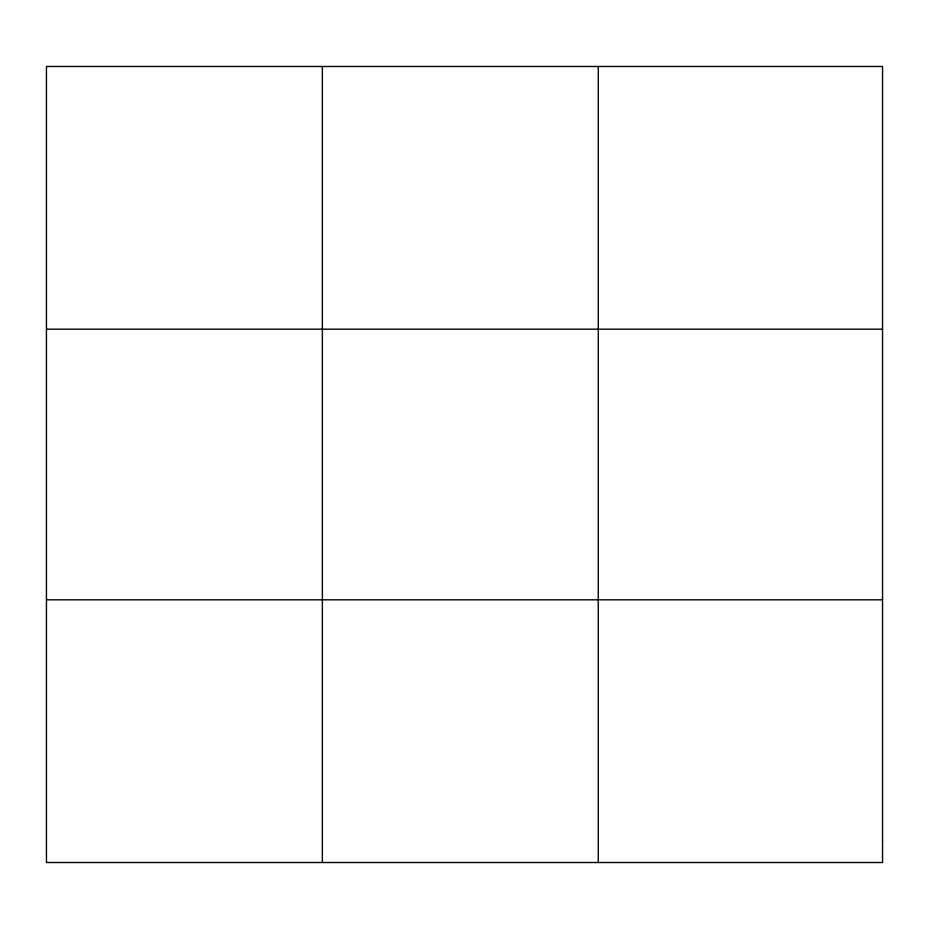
<?xml version="1.0" encoding="UTF-8"?>
<svg xmlns="http://www.w3.org/2000/svg" width="929" height="929" viewBox="0 0 929 929"><rect width="100%" height="100%" fill="white"/><g stroke="black" fill="none" stroke-linecap="round" stroke-linejoin="round"><path stroke-width="1.39" d="M322.363 66.482L322.363 862.518M598.276 66.482L598.276 862.518M46.45 329.18L882.55 329.18M46.45 599.82L882.55 599.82M882.55 840.629L882.55 862.518L46.45 862.518L46.45 66.482L882.55 66.482L882.55 840.629"/></g></svg>
